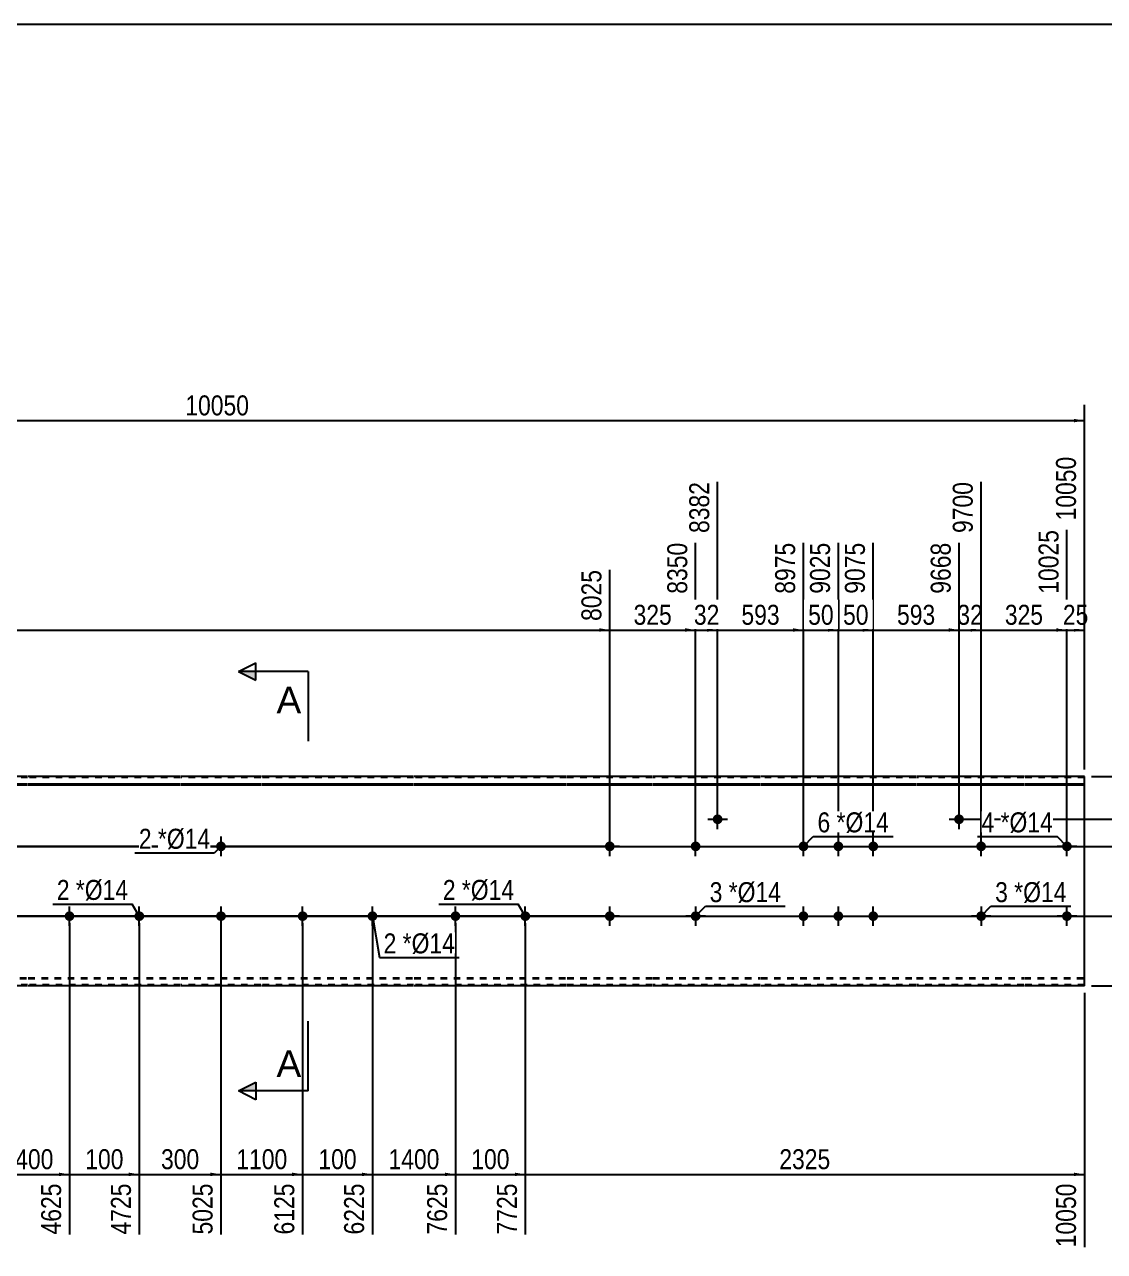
# Model space of a CAD drawing. Header units: millimetres. Extents: x -71 to 331, y -154 to 123.
# Drawn here: x 96.6 to 251.3, y -53 to 122.8 of the extents above; entities that cross this region are included whole.
import ezdxf

# ---------------------------------------------------------------- set-up
doc = ezdxf.new("R2010")
doc.units = ezdxf.units.MM
doc.linetypes.add('DXK_LINE_DOT1', pattern=[1.8814, 0.9407, -0.9407])
doc.styles.add('Arial', font='ARIAL.TTF', dxfattribs={"height": 0.2})
doc.styles.add('Arial Narrow', font='ARIALN.TTF', dxfattribs={"height": 0.2})

# ---------------------------------------------------------------- blocks, each defined once
blk = doc.blocks.new('Unknown-629091859-2135')
at = {"color": 5, "linetype": 'Continuous'}
blk.add_line((331.25, 122.75), (-68.75, 122.75), dxfattribs=at)
blk = doc.blocks.new('Bolt-629091859-1223 - 1203')
at = {"linetype": 'Continuous'}
for points in [[(207.53, 5, -1), (208.93, 5, -1)], [(212.53, 5, -1), (213.93, 5, -1)], [(217.53, 5, -1), (218.93, 5, -1)], [(207.53, -5, -1), (208.93, -5, -1)], [(212.53, -5, -1), (213.93, -5, -1)], [(217.53, -5, -1), (218.93, -5, -1)]]:
    blk.add_hatch(color=3, dxfattribs=at).paths.add_polyline_path(points)
at = {"color": 3, "linetype": 'Continuous'}
for p, q in [((208.23, 3.6), (208.23, 6.4)), ((213.23, 3.6), (213.23, 6.4)), ((218.23, 3.6), (218.23, 6.4)), ((206.83, 5), (209.63, 5)), ((211.83, 5), (214.63, 5)), ((216.83, 5), (219.63, 5)), ((206.83, -5), (209.63, -5)), ((208.23, -6.4), (208.23, -3.6)), ((211.83, -5), (214.63, -5)), ((213.23, -6.4), (213.23, -3.6)), ((216.83, -5), (219.63, -5)), ((218.23, -6.4), (218.23, -3.6))]:
    blk.add_line(p, q, dxfattribs=at)
blk = doc.blocks.new('Part-629091859-1218 - 1203')
at = {"color": 2, "linetype": 'Continuous'}
for p, q in [((97.08, 15), (75.28, 15)), ((118.98, 15), (97.18, 15)), ((130.48, 15), (119.08, 15)), ((152.38, 15), (130.58, 15)), ((174.28, 15), (152.48, 15)), ((186.58, 15), (174.38, 15)), ((202.03, 15), (186.68, 15)), ((224.32, 15), (202.13, 15)), ((239.78, 15), (224.42, 15)), ((248.47, 15), (239.88, 15)), ((248.47, 13.94), (248.47, 15)), ((75.28, 13.94), (97.08, 13.94)), ((75.28, 13.83), (97.08, 13.83)), ((97.18, 13.94), (118.98, 13.94)), ((97.18, 13.83), (118.98, 13.83)), ((119.08, 13.94), (130.48, 13.94)), ((119.08, 13.83), (130.48, 13.83)), ((130.58, 13.94), (152.38, 13.94)), ((130.58, 13.83), (152.38, 13.83)), ((152.48, 13.94), (174.28, 13.94)), ((152.48, 13.83), (174.28, 13.83)), ((174.38, 13.94), (186.58, 13.94)), ((174.38, 13.83), (186.58, 13.83)), ((186.68, 13.94), (202.03, 13.94)), ((186.68, 13.83), (202.03, 13.83)), ((202.13, 13.94), (224.32, 13.94)), ((202.13, 13.83), (224.32, 13.83)), ((224.42, 13.94), (239.78, 13.94)), ((224.42, 13.83), (239.78, 13.83)), ((239.88, 13.94), (248.47, 13.94)), ((239.88, 13.83), (248.47, 13.83)), ((248.47, -15), (248.47, 13.94)), ((97.08, -15), (75.28, -15)), ((118.98, -15), (97.18, -15)), ((130.48, -15), (119.08, -15)), ((152.38, -15), (130.58, -15)), ((174.28, -15), (152.48, -15)), ((186.58, -15), (174.38, -15)), ((202.03, -15), (186.68, -15)), ((224.32, -15), (202.13, -15)), ((239.78, -15), (224.42, -15)), ((248.47, -15), (239.88, -15))]:
    blk.add_line(p, q, dxfattribs=at)
at = {"color": 7, "linetype": 'DXK_LINE_DOT1'}
for p, q in [((97.08, 14.85), (75.28, 14.85)), ((118.98, 14.85), (97.18, 14.85)), ((130.48, 14.85), (119.08, 14.85)), ((152.38, 14.85), (130.58, 14.85)), ((174.28, 14.85), (152.48, 14.85)), ((186.58, 14.85), (174.38, 14.85)), ((202.03, 14.85), (186.68, 14.85)), ((224.32, 14.85), (202.13, 14.85)), ((239.78, 14.85), (224.42, 14.85)), ((248.47, 14.85), (239.88, 14.85)), ((75.28, -13.83), (97.08, -13.83)), ((75.28, -13.94), (97.08, -13.94)), ((97.18, -13.83), (118.98, -13.83)), ((97.18, -13.94), (118.98, -13.94)), ((119.08, -13.83), (130.48, -13.83)), ((119.08, -13.94), (130.48, -13.94)), ((130.58, -13.83), (152.38, -13.83)), ((130.58, -13.94), (152.38, -13.94)), ((152.48, -13.83), (174.28, -13.83)), ((152.48, -13.94), (174.28, -13.94)), ((174.38, -13.83), (186.58, -13.83)), ((174.38, -13.94), (186.58, -13.94)), ((186.68, -13.83), (202.03, -13.83)), ((186.68, -13.94), (202.03, -13.94)), ((202.13, -13.83), (224.32, -13.83)), ((202.13, -13.94), (224.32, -13.94)), ((224.42, -13.83), (239.78, -13.83)), ((224.42, -13.94), (239.78, -13.94)), ((239.88, -13.83), (248.47, -13.83)), ((239.88, -13.94), (248.47, -13.94)), ((97.08, -14.85), (75.28, -14.85)), ((118.98, -14.85), (97.18, -14.85)), ((130.48, -14.85), (119.08, -14.85)), ((152.38, -14.85), (130.58, -14.85)), ((174.28, -14.85), (152.48, -14.85)), ((186.58, -14.85), (174.38, -14.85)), ((202.03, -14.85), (186.68, -14.85)), ((224.32, -14.85), (202.13, -14.85)), ((239.78, -14.85), (224.42, -14.85)), ((248.47, -14.85), (239.88, -14.85))]:
    blk.add_line(p, q, dxfattribs=at)
blk = doc.blocks.new('Bolt-629091859-1219 - 1203')
at = {"linetype": 'Continuous'}
for points in [[(158.38, -4.3, -1), (158.38, -5.7, -1)], [(168.38, -4.3, -1), (168.38, -5.7, -1)]]:
    blk.add_hatch(color=3, dxfattribs=at).paths.add_polyline_path(points)
at = {"color": 3, "linetype": 'Continuous'}
for p, q in [((156.98, -5), (159.78, -5)), ((158.38, -6.4), (158.38, -3.6)), ((166.98, -5), (169.78, -5)), ((168.38, -6.4), (168.38, -3.6))]:
    blk.add_line(p, q, dxfattribs=at)
blk = doc.blocks.new('Bolt-629091859-1220 - 1203')
at = {"linetype": 'Continuous'}
for points in [[(136.48, -4.3, -1), (136.48, -5.7, -1)], [(146.48, -4.3, -1), (146.48, -5.7, -1)]]:
    blk.add_hatch(color=3, dxfattribs=at).paths.add_polyline_path(points)
at = {"color": 3, "linetype": 'Continuous'}
for p, q in [((135.08, -5), (137.88, -5)), ((136.48, -6.4), (136.48, -3.6)), ((145.08, -5), (147.88, -5)), ((146.48, -6.4), (146.48, -3.6))]:
    blk.add_line(p, q, dxfattribs=at)
blk = doc.blocks.new('Bolt-629091859-1221 - 1203')
at = {"linetype": 'Continuous'}
for points in [[(103.08, -4.3, -1), (103.08, -5.7, -1)], [(113.08, -4.3, -1), (113.08, -5.7, -1)]]:
    blk.add_hatch(color=3, dxfattribs=at).paths.add_polyline_path(points)
at = {"color": 3, "linetype": 'Continuous'}
for p, q in [((101.68, -5), (104.48, -5)), ((103.08, -6.4), (103.08, -3.6)), ((111.68, -5), (114.48, -5)), ((113.08, -6.4), (113.08, -3.6))]:
    blk.add_line(p, q, dxfattribs=at)
blk = doc.blocks.new('Bolt-629091859-1224 - 1203')
at = {"linetype": 'Continuous'}
blk.add_hatch(color=3, dxfattribs=at).paths.add_polyline_path([(195.23, 8.88, -1), (196.63, 8.88, -1)])
at = {"color": 3, "linetype": 'Continuous'}
for p, q in [((194.53, 8.88), (197.33, 8.88)), ((195.93, 7.48), (195.93, 10.28))]:
    blk.add_line(p, q, dxfattribs=at)
blk = doc.blocks.new('Bolt-629091859-1228 - 1203')
at = {"linetype": 'Continuous'}
blk.add_hatch(color=3, dxfattribs=at).paths.add_polyline_path([(192.08, 5, -1), (193.48, 5, -1)])
at = {"color": 3, "linetype": 'Continuous'}
for p, q in [((192.78, 3.6), (192.78, 6.4)), ((191.38, 5), (194.18, 5))]:
    blk.add_line(p, q, dxfattribs=at)
blk = doc.blocks.new('Bolt-629091859-1229 - 1203')
at = {"linetype": 'Continuous'}
blk.add_hatch(color=3, dxfattribs=at).paths.add_polyline_path([(193.48, -5, -1), (192.08, -5, -1)])
at = {"color": 3, "linetype": 'Continuous'}
for p, q in [((194.18, -5), (191.38, -5)), ((192.78, -3.6), (192.78, -6.4))]:
    blk.add_line(p, q, dxfattribs=at)
blk = doc.blocks.new('Bolt-629091859-1230 - 1203')
at = {"linetype": 'Continuous'}
blk.add_hatch(color=3, dxfattribs=at).paths.add_polyline_path([(229.82, 8.88, -1), (231.22, 8.88, -1)])
at = {"color": 3, "linetype": 'Continuous'}
for p, q in [((229.12, 8.88), (231.92, 8.88)), ((230.52, 7.48), (230.52, 10.28))]:
    blk.add_line(p, q, dxfattribs=at)
blk = doc.blocks.new('Bolt-629091859-1231 - 1203')
at = {"linetype": 'Continuous'}
blk.add_hatch(color=3, dxfattribs=at).paths.add_polyline_path([(232.98, 5, -1), (234.38, 5, -1)])
at = {"color": 3, "linetype": 'Continuous'}
for p, q in [((233.68, 3.6), (233.68, 6.4)), ((232.28, 5), (235.08, 5))]:
    blk.add_line(p, q, dxfattribs=at)
blk = doc.blocks.new('Bolt-629091859-1232 - 1203')
at = {"linetype": 'Continuous'}
blk.add_hatch(color=3, dxfattribs=at).paths.add_polyline_path([(234.38, -5, -1), (232.98, -5, -1)])
at = {"color": 3, "linetype": 'Continuous'}
for p, q in [((235.08, -5), (232.28, -5)), ((233.68, -3.6), (233.68, -6.4))]:
    blk.add_line(p, q, dxfattribs=at)
blk = doc.blocks.new('Bolt-629091859-1233 - 1203')
at = {"linetype": 'Continuous'}
for points in [[(179.78, 5, -1), (181.18, 5, -1)], [(245.27, 5, -1), (246.67, 5, -1)]]:
    blk.add_hatch(color=3, dxfattribs=at).paths.add_polyline_path(points)
at = {"color": 3, "linetype": 'Continuous'}
for p, q in [((180.48, 3.6), (180.48, 6.4)), ((245.97, 3.6), (245.97, 6.4)), ((181.88, 5), (179.08, 5)), ((247.37, 5), (244.57, 5))]:
    blk.add_line(p, q, dxfattribs=at)
blk = doc.blocks.new('Bolt-629091859-1234 - 1203')
at = {"linetype": 'Continuous'}
for points in [[(179.78, -5, -1), (181.18, -5, -1)], [(245.27, -5, -1), (246.67, -5, -1)]]:
    blk.add_hatch(color=3, dxfattribs=at).paths.add_polyline_path(points)
at = {"color": 3, "linetype": 'Continuous'}
for p, q in [((181.88, -5), (179.08, -5)), ((180.48, -6.4), (180.48, -3.6)), ((247.37, -5), (244.57, -5)), ((245.97, -6.4), (245.97, -3.6))]:
    blk.add_line(p, q, dxfattribs=at)
blk = doc.blocks.new('Bolt-629091859-1235 - 1203')
at = {"linetype": 'Continuous'}
for points in [[(125.48, 5, -1), (124.08, 5, -1)], [(125.48, -5, -1), (124.08, -5, -1)]]:
    blk.add_hatch(color=3, dxfattribs=at).paths.add_polyline_path(points)
at = {"color": 3, "linetype": 'Continuous'}
for p, q in [((124.78, 6.4), (124.78, 3.6)), ((126.18, 5), (123.38, 5)), ((126.18, -5), (123.38, -5)), ((124.78, -3.6), (124.78, -6.4))]:
    blk.add_line(p, q, dxfattribs=at)
blk = doc.blocks.new('StraightDimension-629091859-1289 - 1203')
at = {"linetype": 'Continuous'}
blk.add_hatch(color=7, dxfattribs=at).paths.add_polyline_path([(101.58, -41.75), (103.08, -42), (101.58, -42.25)])
at = {"color": 7, "linetype": 'Continuous'}
for p, q in [((91.18, -6), (91.18, -50.61)), ((103.08, -6), (103.08, -50.61)), ((91.18, -42), (103.08, -42))]:
    blk.add_line(p, q, dxfattribs=at)
at = {"color": 0}
blk.add_wipeout([(101.39, -41.85), (101.39, -37.65), (92.88, -37.65), (92.88, -41.85)], dxfattribs=at)
at = {"color": 3, "style": 'Arial Narrow'}
blk.add_text('1400', height=2.863, dxfattribs=at).set_placement((93.48, -41.25))
at = {"color": 0, "linetype": 'Continuous'}
blk.add_wipeout([(102.48, -42.7), (98.28, -42.7), (98.28, -51.21), (102.48, -51.21)], dxfattribs=at)
at = {"color": 3, "linetype": 'Continuous', "style": 'Arial Narrow'}
blk.add_text('4625', height=2.863, rotation=90.0002, dxfattribs=at).set_placement((101.88, -50.61))
blk = doc.blocks.new('StraightDimension-629091859-1284 - 1203')
at = {"linetype": 'Continuous'}
blk.add_hatch(color=7, dxfattribs=at).paths.add_polyline_path([(156.88, -41.75), (158.38, -42), (156.88, -42.25)])
at = {"color": 7, "linetype": 'Continuous'}
for p, q in [((146.48, -6), (146.48, -50.61)), ((158.38, -6), (158.38, -50.61)), ((146.48, -42), (158.38, -42))]:
    blk.add_line(p, q, dxfattribs=at)
at = {"color": 0}
blk.add_wipeout([(156.69, -41.85), (156.69, -37.65), (148.18, -37.65), (148.18, -41.85)], dxfattribs=at)
at = {"color": 3, "style": 'Arial Narrow'}
blk.add_text('1400', height=2.863, dxfattribs=at).set_placement((148.78, -41.25))
at = {"color": 0, "linetype": 'Continuous'}
blk.add_wipeout([(157.78, -42.7), (153.58, -42.7), (153.58, -51.21), (157.78, -51.21)], dxfattribs=at)
at = {"color": 3, "linetype": 'Continuous', "style": 'Arial Narrow'}
blk.add_text('7625', height=2.863, rotation=90.0002, dxfattribs=at).set_placement((157.18, -50.61))
blk = doc.blocks.new('StraightDimension-629091859-1283 - 1203')
at = {"linetype": 'Continuous'}
blk.add_hatch(color=7, dxfattribs=at).paths.add_polyline_path([(166.88, -41.75), (168.38, -42), (166.88, -42.25)])
at = {"color": 7, "linetype": 'Continuous'}
for p, q in [((158.38, -6), (158.38, -50.61)), ((168.38, -6), (168.38, -50.61)), ((158.38, -42), (168.38, -42))]:
    blk.add_line(p, q, dxfattribs=at)
at = {"color": 0}
blk.add_wipeout([(166.73, -41.85), (166.73, -37.65), (160.04, -37.65), (160.04, -41.85)], dxfattribs=at)
at = {"color": 3, "style": 'Arial Narrow'}
blk.add_text('100', height=2.863, dxfattribs=at).set_placement((160.64, -41.25))
at = {"color": 0, "linetype": 'Continuous'}
blk.add_wipeout([(167.78, -42.7), (163.58, -42.7), (163.58, -51.21), (167.78, -51.21)], dxfattribs=at)
at = {"color": 3, "linetype": 'Continuous', "style": 'Arial Narrow'}
blk.add_text('7725', height=2.863, rotation=90.0002, dxfattribs=at).set_placement((167.18, -50.61))
blk = doc.blocks.new('StraightDimension-629091859-1357 - 1203')
at = {"linetype": 'Continuous'}
blk.add_hatch(color=7, dxfattribs=at).paths.add_polyline_path([(232.18, 36.25), (233.68, 36), (232.18, 35.75)])
at = {"color": 7, "linetype": 'Continuous'}
for p, q in [((233.68, 6), (233.68, 57.21)), ((230.52, 9.88), (230.52, 48.51)), ((230.52, 36), (233.68, 36))]:
    blk.add_line(p, q, dxfattribs=at)
at = {"color": 0, "linetype": 'Continuous'}
blk.add_wipeout([(233.08, 57.81), (228.88, 57.81), (228.88, 49.3), (233.08, 49.3)], dxfattribs=at)
at = {"color": 0}
blk.add_wipeout([(234.53, 36.15), (234.53, 40.35), (229.67, 40.35), (229.67, 36.15)], dxfattribs=at)
at = {"color": 3, "linetype": 'Continuous', "style": 'Arial Narrow'}
blk.add_text('9700', height=2.863, rotation=90.0002, dxfattribs=at).set_placement((232.48, 49.9))
at = {"color": 3, "style": 'Arial Narrow'}
blk.add_text('32', height=2.863, dxfattribs=at).set_placement((230.27, 36.75))
blk = doc.blocks.new('StraightDimension-629091859-1282 - 1203')
at = {"linetype": 'Continuous'}
blk.add_hatch(color=7, dxfattribs=at).paths.add_polyline_path([(246.97, -41.75), (248.47, -42), (246.97, -42.25)])
at = {"color": 7, "linetype": 'Continuous'}
for p, q in [((168.38, -6), (168.38, -50.61)), ((248.47, -16), (248.47, -52.44)), ((168.38, -42), (248.47, -42))]:
    blk.add_line(p, q, dxfattribs=at)
at = {"color": 0}
blk.add_wipeout([(212.68, -41.85), (212.68, -37.65), (204.17, -37.65), (204.17, -41.85)], dxfattribs=at)
at = {"color": 0, "linetype": 'Continuous'}
blk.add_wipeout([(247.87, -42.7), (243.67, -42.7), (243.67, -53.04), (247.87, -53.04)], dxfattribs=at)
at = {"color": 3, "style": 'Arial Narrow'}
blk.add_text('2325', height=2.863, dxfattribs=at).set_placement((204.77, -41.25))
at = {"color": 3, "linetype": 'Continuous', "style": 'Arial Narrow'}
blk.add_text('10050', height=2.863, rotation=90.0002, dxfattribs=at).set_placement((247.27, -52.44))
blk = doc.blocks.new('StraightDimension-629091859-1361 - 1203')
at = {"linetype": 'Continuous'}
blk.add_hatch(color=7, dxfattribs=at).paths.add_polyline_path([(206.73, 36.25), (208.23, 36), (206.73, 35.75)])
at = {"color": 7, "linetype": 'Continuous'}
for p, q in [((195.93, 9.88), (195.93, 57.21)), ((208.23, 6), (208.23, 48.51)), ((195.93, 36), (208.23, 36))]:
    blk.add_line(p, q, dxfattribs=at)
at = {"color": 0}
blk.add_wipeout([(205.42, 36.15), (205.42, 40.35), (198.74, 40.35), (198.74, 36.15)], dxfattribs=at)
at = {"color": 3, "style": 'Arial Narrow'}
blk.add_text('593', height=2.863, dxfattribs=at).set_placement((199.34, 36.75))
at = {"color": 0, "linetype": 'Continuous'}
blk.add_wipeout([(207.63, 49.11), (203.43, 49.11), (203.43, 40.6), (207.63, 40.6)], dxfattribs=at)
at = {"color": 3, "linetype": 'Continuous', "style": 'Arial Narrow'}
blk.add_text('8975', height=2.863, rotation=90.0002, dxfattribs=at).set_placement((207.03, 41.2))
blk = doc.blocks.new('StraightDimension-629091859-1356 - 1203')
at = {"linetype": 'Continuous'}
blk.add_hatch(color=7, dxfattribs=at).paths.add_polyline_path([(244.47, 36.25), (245.97, 36), (244.47, 35.75)])
at = {"color": 7, "linetype": 'Continuous'}
for p, q in [((233.68, 6), (233.68, 57.21)), ((245.97, 6), (245.97, 50.34)), ((233.68, 36), (245.97, 36))]:
    blk.add_line(p, q, dxfattribs=at)
at = {"color": 0}
blk.add_wipeout([(243.17, 36.15), (243.17, 40.35), (236.48, 40.35), (236.48, 36.15)], dxfattribs=at)
at = {"color": 3, "style": 'Arial Narrow'}
blk.add_text('325', height=2.863, dxfattribs=at).set_placement((237.08, 36.75))
at = {"color": 0, "linetype": 'Continuous'}
blk.add_wipeout([(245.37, 50.94), (241.17, 50.94), (241.17, 40.6), (245.37, 40.6)], dxfattribs=at)
at = {"color": 3, "linetype": 'Continuous', "style": 'Arial Narrow'}
blk.add_text('10025', height=2.863, rotation=90.0002, dxfattribs=at).set_placement((244.77, 41.2))
blk = doc.blocks.new('StraightDimension-629091859-1355 - 1203')
at = {"linetype": 'Continuous'}
blk.add_hatch(color=7, dxfattribs=at).paths.add_polyline_path([(246.97, 36.25), (248.47, 36), (246.97, 35.75)])
at = {"color": 7, "linetype": 'Continuous'}
for p, q in [((248.47, 16), (248.47, 60.84)), ((245.97, 6), (245.97, 50.34)), ((245.97, 36), (248.47, 36))]:
    blk.add_line(p, q, dxfattribs=at)
at = {"color": 0, "linetype": 'Continuous'}
blk.add_wipeout([(247.87, 61.44), (243.67, 61.44), (243.67, 51.1), (247.87, 51.1)], dxfattribs=at)
at = {"color": 0}
blk.add_wipeout([(249.65, 36.15), (249.65, 40.35), (244.79, 40.35), (244.79, 36.15)], dxfattribs=at)
at = {"color": 3, "linetype": 'Continuous', "style": 'Arial Narrow'}
blk.add_text('10050', height=2.863, rotation=90.0002, dxfattribs=at).set_placement((247.27, 51.7))
at = {"color": 3, "style": 'Arial Narrow'}
blk.add_text('25', height=2.863, dxfattribs=at).set_placement((245.39, 36.75))
blk = doc.blocks.new('StraightDimension-629091859-1286 - 1203')
at = {"linetype": 'Continuous'}
blk.add_hatch(color=7, dxfattribs=at).paths.add_polyline_path([(134.98, -41.75), (136.48, -42), (134.98, -42.25)])
at = {"color": 7, "linetype": 'Continuous'}
for p, q in [((124.78, -6), (124.78, -50.61)), ((136.48, -6), (136.48, -50.61)), ((124.78, -42), (136.48, -42))]:
    blk.add_line(p, q, dxfattribs=at)
at = {"color": 0}
blk.add_wipeout([(134.89, -41.85), (134.89, -37.65), (126.38, -37.65), (126.38, -41.85)], dxfattribs=at)
at = {"color": 3, "style": 'Arial Narrow'}
blk.add_text('1100', height=2.863, dxfattribs=at).set_placement((126.98, -41.25))
at = {"color": 0, "linetype": 'Continuous'}
blk.add_wipeout([(135.88, -42.7), (131.68, -42.7), (131.68, -51.21), (135.88, -51.21)], dxfattribs=at)
at = {"color": 3, "linetype": 'Continuous', "style": 'Arial Narrow'}
blk.add_text('6125', height=2.863, rotation=90.0002, dxfattribs=at).set_placement((135.28, -50.61))
blk = doc.blocks.new('StraightDimension-629091859-1364 - 1203')
at = {"linetype": 'Continuous'}
blk.add_hatch(color=7, dxfattribs=at).paths.add_polyline_path([(178.98, 36.25), (180.48, 36), (178.98, 35.75)])
at = {"color": 7, "linetype": 'Continuous'}
for p, q in [((180.48, 6), (180.48, 44.61)), ((0, 16), (0, 39.13)), ((0, 36), (180.48, 36))]:
    blk.add_line(p, q, dxfattribs=at)
at = {"color": 0, "linetype": 'Continuous'}
for points in [[(179.88, 45.21), (175.68, 45.21), (175.68, 36.7), (179.88, 36.7)], [(-0.6, 39.73), (-4.8, 39.73), (-4.8, 36.7), (-0.6, 36.7)]]:
    blk.add_wipeout(points, dxfattribs=at)
at = {"color": 0}
blk.add_wipeout([(94.5, 36.15), (94.5, 40.35), (85.98, 40.35), (85.98, 36.15)], dxfattribs=at)
at = {"color": 3, "linetype": 'Continuous', "style": 'Arial Narrow'}
for s, height, p in [('8025', 2.863, (179.28, 37.3)), ('0', 2.86, (-1.2, 37.3))]:
    blk.add_text(s, height=height, rotation=90.0002, dxfattribs=at).set_placement(p)
at = {"color": 3, "style": 'Arial Narrow'}
blk.add_text('8025', height=2.863, dxfattribs=at).set_placement((86.58, 36.75))
blk = doc.blocks.new('StraightDimension-629091859-1363 - 1203')
at = {"linetype": 'Continuous'}
blk.add_hatch(color=7, dxfattribs=at).paths.add_polyline_path([(191.28, 36.25), (192.78, 36), (191.28, 35.75)])
at = {"color": 7, "linetype": 'Continuous'}
for p, q in [((192.78, 6), (192.78, 48.51)), ((180.48, 6), (180.48, 44.61)), ((180.48, 36), (192.78, 36))]:
    blk.add_line(p, q, dxfattribs=at)
at = {"color": 0}
blk.add_wipeout([(189.97, 36.15), (189.97, 40.35), (183.29, 40.35), (183.29, 36.15)], dxfattribs=at)
at = {"color": 3, "style": 'Arial Narrow'}
blk.add_text('325', height=2.863, dxfattribs=at).set_placement((183.89, 36.75))
at = {"color": 0, "linetype": 'Continuous'}
blk.add_wipeout([(192.18, 49.11), (187.98, 49.11), (187.98, 40.6), (192.18, 40.6)], dxfattribs=at)
at = {"color": 3, "linetype": 'Continuous', "style": 'Arial Narrow'}
blk.add_text('8350', height=2.863, rotation=90.0002, dxfattribs=at).set_placement((191.58, 41.2))
blk = doc.blocks.new('StraightDimension-629091859-1358 - 1203')
at = {"linetype": 'Continuous'}
blk.add_hatch(color=7, dxfattribs=at).paths.add_polyline_path([(229.02, 36.25), (230.52, 36), (229.02, 35.75)])
at = {"color": 7, "linetype": 'Continuous'}
for p, q in [((218.23, 6), (218.23, 48.51)), ((230.52, 9.88), (230.52, 48.51)), ((218.23, 36), (230.52, 36))]:
    blk.add_line(p, q, dxfattribs=at)
at = {"color": 0}
blk.add_wipeout([(227.72, 36.15), (227.72, 40.35), (221.03, 40.35), (221.03, 36.15)], dxfattribs=at)
at = {"color": 3, "style": 'Arial Narrow'}
blk.add_text('593', height=2.863, dxfattribs=at).set_placement((221.63, 36.75))
at = {"color": 0, "linetype": 'Continuous'}
blk.add_wipeout([(229.92, 49.11), (225.72, 49.11), (225.72, 40.6), (229.92, 40.6)], dxfattribs=at)
at = {"color": 3, "linetype": 'Continuous', "style": 'Arial Narrow'}
blk.add_text('9668', height=2.863, rotation=90.0002, dxfattribs=at).set_placement((229.32, 41.2))
blk = doc.blocks.new('StraightDimension-629091859-1288 - 1203')
at = {"linetype": 'Continuous'}
blk.add_hatch(color=7, dxfattribs=at).paths.add_polyline_path([(111.58, -41.75), (113.08, -42), (111.58, -42.25)])
at = {"color": 7, "linetype": 'Continuous'}
for p, q in [((103.08, -6), (103.08, -50.61)), ((113.08, -6), (113.08, -50.61)), ((103.08, -42), (113.08, -42))]:
    blk.add_line(p, q, dxfattribs=at)
at = {"color": 0}
blk.add_wipeout([(111.43, -41.85), (111.43, -37.65), (104.74, -37.65), (104.74, -41.85)], dxfattribs=at)
at = {"color": 3, "style": 'Arial Narrow'}
blk.add_text('100', height=2.863, dxfattribs=at).set_placement((105.34, -41.25))
at = {"color": 0, "linetype": 'Continuous'}
blk.add_wipeout([(112.48, -42.7), (108.28, -42.7), (108.28, -51.21), (112.48, -51.21)], dxfattribs=at)
at = {"color": 3, "linetype": 'Continuous', "style": 'Arial Narrow'}
blk.add_text('4725', height=2.863, rotation=90.0002, dxfattribs=at).set_placement((111.88, -50.61))
blk = doc.blocks.new('StraightDimension-629091859-1359 - 1203')
at = {"linetype": 'Continuous'}
blk.add_hatch(color=7, dxfattribs=at).paths.add_polyline_path([(216.73, 36.25), (218.23, 36), (216.73, 35.75)])
at = {"color": 7, "linetype": 'Continuous'}
for p, q in [((213.23, 6), (213.23, 48.51)), ((218.23, 6), (218.23, 48.51)), ((213.23, 36), (218.23, 36))]:
    blk.add_line(p, q, dxfattribs=at)
at = {"color": 0}
blk.add_wipeout([(218.16, 36.15), (218.16, 40.35), (213.3, 40.35), (213.3, 36.15)], dxfattribs=at)
at = {"color": 3, "style": 'Arial Narrow'}
blk.add_text('50', height=2.863, dxfattribs=at).set_placement((213.9, 36.75))
at = {"color": 0, "linetype": 'Continuous'}
blk.add_wipeout([(217.63, 49.11), (213.43, 49.11), (213.43, 40.6), (217.63, 40.6)], dxfattribs=at)
at = {"color": 3, "linetype": 'Continuous', "style": 'Arial Narrow'}
blk.add_text('9075', height=2.863, rotation=90.0002, dxfattribs=at).set_placement((217.03, 41.2))
blk = doc.blocks.new('StraightDimension-629091859-1360 - 1203')
at = {"linetype": 'Continuous'}
blk.add_hatch(color=7, dxfattribs=at).paths.add_polyline_path([(211.73, 36.25), (213.23, 36), (211.73, 35.75)])
at = {"color": 7, "linetype": 'Continuous'}
for p, q in [((208.23, 6), (208.23, 48.51)), ((213.23, 6), (213.23, 48.51)), ((208.23, 36), (213.23, 36))]:
    blk.add_line(p, q, dxfattribs=at)
at = {"color": 0}
blk.add_wipeout([(213.16, 36.15), (213.16, 40.35), (208.3, 40.35), (208.3, 36.15)], dxfattribs=at)
at = {"color": 3, "style": 'Arial Narrow'}
blk.add_text('50', height=2.863, dxfattribs=at).set_placement((208.9, 36.75))
at = {"color": 0, "linetype": 'Continuous'}
blk.add_wipeout([(212.63, 49.11), (208.43, 49.11), (208.43, 40.6), (212.63, 40.6)], dxfattribs=at)
at = {"color": 3, "linetype": 'Continuous', "style": 'Arial Narrow'}
blk.add_text('9025', height=2.863, rotation=90.0002, dxfattribs=at).set_placement((212.03, 41.2))
blk = doc.blocks.new('StraightDimension-629091859-1362 - 1203')
at = {"linetype": 'Continuous'}
blk.add_hatch(color=7, dxfattribs=at).paths.add_polyline_path([(194.43, 36.25), (195.93, 36), (194.43, 35.75)])
at = {"color": 7, "linetype": 'Continuous'}
for p, q in [((195.93, 9.88), (195.93, 57.21)), ((192.78, 6), (192.78, 48.51)), ((192.78, 36), (195.93, 36))]:
    blk.add_line(p, q, dxfattribs=at)
at = {"color": 0, "linetype": 'Continuous'}
blk.add_wipeout([(195.33, 57.81), (191.13, 57.81), (191.13, 49.3), (195.33, 49.3)], dxfattribs=at)
at = {"color": 0}
blk.add_wipeout([(196.78, 36.15), (196.78, 40.35), (191.93, 40.35), (191.93, 36.15)], dxfattribs=at)
at = {"color": 3, "linetype": 'Continuous', "style": 'Arial Narrow'}
blk.add_text('8382', height=2.863, rotation=90.0002, dxfattribs=at).set_placement((194.73, 49.9))
at = {"color": 3, "style": 'Arial Narrow'}
blk.add_text('32', height=2.863, dxfattribs=at).set_placement((192.53, 36.75))
blk = doc.blocks.new('StraightDimension-629091859-1285 - 1203')
at = {"linetype": 'Continuous'}
blk.add_hatch(color=7, dxfattribs=at).paths.add_polyline_path([(144.98, -41.75), (146.48, -42), (144.98, -42.25)])
at = {"color": 7, "linetype": 'Continuous'}
for p, q in [((136.48, -6), (136.48, -50.61)), ((146.48, -6), (146.48, -50.61)), ((136.48, -42), (146.48, -42))]:
    blk.add_line(p, q, dxfattribs=at)
at = {"color": 0}
blk.add_wipeout([(144.83, -41.85), (144.83, -37.65), (138.14, -37.65), (138.14, -41.85)], dxfattribs=at)
at = {"color": 3, "style": 'Arial Narrow'}
blk.add_text('100', height=2.863, dxfattribs=at).set_placement((138.74, -41.25))
at = {"color": 0, "linetype": 'Continuous'}
blk.add_wipeout([(145.88, -42.7), (141.68, -42.7), (141.68, -51.21), (145.88, -51.21)], dxfattribs=at)
at = {"color": 3, "linetype": 'Continuous', "style": 'Arial Narrow'}
blk.add_text('6225', height=2.863, rotation=90.0002, dxfattribs=at).set_placement((145.28, -50.61))
blk = doc.blocks.new('StraightDimension-629091859-1287 - 1203')
at = {"linetype": 'Continuous'}
blk.add_hatch(color=7, dxfattribs=at).paths.add_polyline_path([(123.28, -41.75), (124.78, -42), (123.28, -42.25)])
at = {"color": 7, "linetype": 'Continuous'}
for p, q in [((113.08, -6), (113.08, -50.61)), ((124.78, -6), (124.78, -50.61)), ((113.08, -42), (124.78, -42))]:
    blk.add_line(p, q, dxfattribs=at)
at = {"color": 0}
blk.add_wipeout([(122.28, -41.85), (122.28, -37.65), (115.59, -37.65), (115.59, -41.85)], dxfattribs=at)
at = {"color": 3, "style": 'Arial Narrow'}
blk.add_text('300', height=2.863, dxfattribs=at).set_placement((116.19, -41.25))
at = {"color": 0, "linetype": 'Continuous'}
blk.add_wipeout([(124.18, -42.7), (119.98, -42.7), (119.98, -51.21), (124.18, -51.21)], dxfattribs=at)
at = {"color": 3, "linetype": 'Continuous', "style": 'Arial Narrow'}
blk.add_text('5025', height=2.863, rotation=90.0002, dxfattribs=at).set_placement((123.58, -50.61))
blk = doc.blocks.new('StraightDimension-629091859-1403 - 1203')
at = {"linetype": 'Continuous'}
for points in [[(-12.25, 13.5), (-12, 15), (-11.75, 13.5)], [(-11.75, 6.5), (-12, 5), (-12.25, 6.5)]]:
    blk.add_hatch(color=7, dxfattribs=at).paths.add_polyline_path(points)
at = {"color": 7, "linetype": 'Continuous'}
for p, q in [((-1, 15), (-14.25, 15)), ((-12, 5), (-12, 15)), ((179.48, 5), (-14.25, 5))]:
    blk.add_line(p, q, dxfattribs=at)
at = {"color": 0}
blk.add_wipeout([(-12.15, 13.34), (-16.35, 13.34), (-16.35, 6.66), (-12.15, 6.66)], dxfattribs=at)
at = {"color": 3, "style": 'Arial Narrow'}
blk.add_text('100', height=2.863, rotation=90.0002, dxfattribs=at).set_placement((-12.75, 7.26))
blk = doc.blocks.new('StraightDimension-629091859-1404 - 1203')
at = {"linetype": 'Continuous'}
for points in [[(-12.25, 3.5), (-12, 5), (-11.75, 3.5)], [(-11.75, -3.5), (-12, -5), (-12.25, -3.5)]]:
    blk.add_hatch(color=7, dxfattribs=at).paths.add_polyline_path(points)
at = {"color": 7, "linetype": 'Continuous'}
for p, q in [((179.48, 5), (-14.25, 5)), ((-12, -5), (-12, 5)), ((179.48, -5), (-14.25, -5))]:
    blk.add_line(p, q, dxfattribs=at)
at = {"color": 0}
blk.add_wipeout([(-12.15, 3.34), (-16.35, 3.34), (-16.35, -3.34), (-12.15, -3.34)], dxfattribs=at)
at = {"color": 3, "style": 'Arial Narrow'}
blk.add_text('100', height=2.863, rotation=90.0002, dxfattribs=at).set_placement((-12.75, -2.74))
blk = doc.blocks.new('StraightDimension-629091859-1405 - 1203')
at = {"linetype": 'Continuous'}
for points in [[(-12.25, -6.5), (-12, -5), (-11.75, -6.5)], [(-11.75, -13.5), (-12, -15), (-12.25, -13.5)]]:
    blk.add_hatch(color=7, dxfattribs=at).paths.add_polyline_path(points)
at = {"color": 7, "linetype": 'Continuous'}
for p, q in [((179.48, -5), (-14.25, -5)), ((-12, -15), (-12, -5)), ((-1, -15), (-14.25, -15))]:
    blk.add_line(p, q, dxfattribs=at)
at = {"color": 0}
blk.add_wipeout([(-12.15, -6.66), (-16.35, -6.66), (-16.35, -13.34), (-12.15, -13.34)], dxfattribs=at)
at = {"color": 3, "style": 'Arial Narrow'}
blk.add_text('100', height=2.863, rotation=90.0002, dxfattribs=at).set_placement((-12.75, -12.74))
blk = doc.blocks.new('StraightDimension-629091859-1431 - 1203')
at = {"linetype": 'Continuous'}
for points in [[(260.75, 13.5), (261, 15), (261.25, 13.5)], [(261.25, 10.38), (261, 8.88), (260.75, 10.38)]]:
    blk.add_hatch(color=7, dxfattribs=at).paths.add_polyline_path(points)
at = {"color": 7, "linetype": 'Continuous'}
for p, q in [((249.47, 15), (263.4, 15)), ((261, 8.88), (261, 15)), ((231.52, 8.88), (263.4, 8.88))]:
    blk.add_line(p, q, dxfattribs=at)
at = {"color": 0}
blk.add_wipeout([(260.85, 14.37), (256.65, 14.37), (256.65, 9.51), (260.85, 9.51)], dxfattribs=at)
at = {"color": 3, "style": 'Arial Narrow'}
blk.add_text('61', height=2.863, rotation=90.0002, dxfattribs=at).set_placement((260.25, 10.11))
blk = doc.blocks.new('StraightDimension-629091859-1432 - 1203')
at = {"linetype": 'Continuous'}
for points in [[(260.75, 7.38), (261, 8.88), (261.25, 7.38)], [(261.25, 6.5), (261, 5), (260.75, 6.5)]]:
    blk.add_hatch(color=7, dxfattribs=at).paths.add_polyline_path(points)
at = {"color": 7, "linetype": 'Continuous'}
for p, q in [((231.52, 8.88), (263.4, 8.88)), ((261, 5), (261, 8.88)), ((48.19, 5), (263.4, 5))]:
    blk.add_line(p, q, dxfattribs=at)
at = {"color": 0}
blk.add_wipeout([(260.85, 9.37), (256.65, 9.37), (256.65, 4.51), (260.85, 4.51)], dxfattribs=at)
at = {"color": 3, "style": 'Arial Narrow'}
blk.add_text('39', height=2.863, rotation=90.0002, dxfattribs=at).set_placement((260.25, 5.11))
blk = doc.blocks.new('StraightDimension-629091859-1433 - 1203')
at = {"linetype": 'Continuous'}
for points in [[(260.75, 3.5), (261, 5), (261.25, 3.5)], [(261.25, -3.5), (261, -5), (260.75, -3.5)]]:
    blk.add_hatch(color=7, dxfattribs=at).paths.add_polyline_path(points)
at = {"color": 7, "linetype": 'Continuous'}
for p, q in [((48.19, 5), (263.4, 5)), ((261, -5), (261, 5)), ((48.19, -5), (263.4, -5))]:
    blk.add_line(p, q, dxfattribs=at)
at = {"color": 0}
blk.add_wipeout([(260.85, 3.34), (256.65, 3.34), (256.65, -3.34), (260.85, -3.34)], dxfattribs=at)
at = {"color": 3, "style": 'Arial Narrow'}
blk.add_text('100', height=2.863, rotation=90.0002, dxfattribs=at).set_placement((260.25, -2.74))
blk = doc.blocks.new('StraightDimension-629091859-1434 - 1203')
at = {"linetype": 'Continuous'}
for points in [[(260.75, -6.5), (261, -5), (261.25, -6.5)], [(261.25, -13.5), (261, -15), (260.75, -13.5)]]:
    blk.add_hatch(color=7, dxfattribs=at).paths.add_polyline_path(points)
at = {"color": 7, "linetype": 'Continuous'}
for p, q in [((48.19, -5), (263.4, -5)), ((261, -15), (261, -5)), ((249.47, -15), (263.4, -15))]:
    blk.add_line(p, q, dxfattribs=at)
at = {"color": 0}
blk.add_wipeout([(260.85, -6.66), (256.65, -6.66), (256.65, -13.34), (260.85, -13.34)], dxfattribs=at)
at = {"color": 3, "style": 'Arial Narrow'}
blk.add_text('100', height=2.863, rotation=90.0002, dxfattribs=at).set_placement((260.25, -12.74))
blk = doc.blocks.new('StraightDimension-629091859-1451 - 1203')
at = {"linetype": 'Continuous'}
blk.add_hatch(color=7, dxfattribs=at).paths.add_polyline_path([(246.97, 66.25), (248.47, 66), (246.97, 65.75)])
at = {"color": 7, "linetype": 'Continuous'}
for p, q in [((248.47, 16), (248.47, 68.25)), ((0, 66), (248.47, 66))]:
    blk.add_line(p, q, dxfattribs=at)
at = {"color": 0}
blk.add_wipeout([(129.41, 66.15), (129.41, 70.35), (119.07, 70.35), (119.07, 66.15)], dxfattribs=at)
at = {"color": 3, "style": 'Arial Narrow'}
blk.add_text('10050', height=2.863, dxfattribs=at).set_placement((119.67, 66.75))
blk = doc.blocks.new('Mark-629091859-1489 - 1203')
at = {"color": 0}
for points in [[(103.09, -2.67), (103.09, 0.33), (101.27, 0.33), (101.27, -2.67)], [(105.27, -2.67), (105.27, 0.33), (103.99, 0.33), (103.99, -2.67)]]:
    blk.add_wipeout(points, dxfattribs=at)
for points in [[(103.09, -2.67), (103.09, 0.33), (101.27, 0.33), (101.27, -2.67)], [(105.27, -2.67), (105.27, 0.33), (103.99, 0.33), (103.99, -2.67)]]:
    blk.add_wipeout(points, dxfattribs=at)
at = {"color": 3, "style": 'Arial Narrow'}
blk.add_text('2', height=2.86, dxfattribs=at).set_placement((101.27, -2.67))
at = {"color": 0}
blk.add_wipeout([(111.48, -2.67), (111.48, 0.33), (105.27, 0.33), (105.27, -2.67)], dxfattribs=at)
blk.add_wipeout([(111.48, -2.67), (111.48, 0.33), (105.27, 0.33), (105.27, -2.67)], dxfattribs=at)
at = {"color": 7, "linetype": 'Continuous'}
for p in [(100.67, -3.27), (113.08, -5)]:
    blk.add_line(p, (112.08, -3.27), dxfattribs=at)
at = {"color": 3, "style": 'Arial Narrow'}
for s, height, p in [('*', 2.86, (103.99, -2.67)), ('Ø14', 2.863, (105.27, -2.67))]:
    blk.add_text(s, height=height, dxfattribs=at).set_placement(p)
blk = doc.blocks.new('MarkSet-629091859-1484 - 1203')
at = {"color": 0}
for points in [[(235.57, 7.01), (235.57, 10.01), (233.74, 10.01), (233.74, 7.01)], [(237.74, 7.01), (237.74, 10.01), (236.47, 10.01), (236.47, 7.01)]]:
    blk.add_wipeout(points, dxfattribs=at)
for points in [[(235.57, 7.01), (235.57, 10.01), (233.74, 10.01), (233.74, 7.01)], [(237.74, 7.01), (237.74, 10.01), (236.47, 10.01), (236.47, 7.01)]]:
    blk.add_wipeout(points, dxfattribs=at)
at = {"color": 3, "style": 'Arial Narrow'}
blk.add_text('4', height=2.86, dxfattribs=at).set_placement((233.74, 7.01))
at = {"color": 0}
blk.add_wipeout([(243.96, 7.01), (243.96, 10.01), (237.74, 10.01), (237.74, 7.01)], dxfattribs=at)
blk.add_wipeout([(243.96, 7.01), (243.96, 10.01), (237.74, 10.01), (237.74, 7.01)], dxfattribs=at)
at = {"color": 7, "linetype": 'Continuous'}
for p in [(233.14, 6.41), (245.97, 5)]:
    blk.add_line(p, (244.56, 6.41), dxfattribs=at)
at = {"color": 3, "style": 'Arial Narrow'}
for s, height, p in [('*', 2.86, (236.47, 7.01)), ('Ø14', 2.863, (237.74, 7.01))]:
    blk.add_text(s, height=height, dxfattribs=at).set_placement(p)
blk = doc.blocks.new('MarkSet-629091859-1478 - 1203')
at = {"color": 0}
for points in [[(237.52, -2.99), (237.52, 0.01), (235.69, 0.01), (235.69, -2.99)], [(239.7, -2.99), (239.7, 0.01), (238.42, 0.01), (238.42, -2.99)]]:
    blk.add_wipeout(points, dxfattribs=at)
for points in [[(237.52, -2.99), (237.52, 0.01), (235.69, 0.01), (235.69, -2.99)], [(239.7, -2.99), (239.7, 0.01), (238.42, 0.01), (238.42, -2.99)]]:
    blk.add_wipeout(points, dxfattribs=at)
at = {"color": 7, "linetype": 'Continuous'}
blk.add_line((233.68, -5), (235.09, -3.59), dxfattribs=at)
at = {"color": 3, "style": 'Arial Narrow'}
blk.add_text('3', height=2.86, dxfattribs=at).set_placement((235.69, -2.99))
at = {"color": 0}
blk.add_wipeout([(245.91, -2.99), (245.91, 0.01), (239.7, 0.01), (239.7, -2.99)], dxfattribs=at)
blk.add_wipeout([(245.91, -2.99), (245.91, 0.01), (239.7, 0.01), (239.7, -2.99)], dxfattribs=at)
at = {"color": 7, "linetype": 'Continuous'}
blk.add_line((235.09, -3.59), (246.51, -3.59), dxfattribs=at)
at = {"color": 3, "style": 'Arial Narrow'}
for s, height, p in [('*', 2.86, (238.42, -2.99)), ('Ø14', 2.863, (239.7, -2.99))]:
    blk.add_text(s, height=height, dxfattribs=at).set_placement(p)
blk = doc.blocks.new('Mark-629091859-1493 - 1203')
at = {"color": 0}
for points in [[(114.85, 4.66), (114.85, 7.66), (113.02, 7.66), (113.02, 4.66)], [(117.03, 4.66), (117.03, 7.66), (115.75, 7.66), (115.75, 4.66)]]:
    blk.add_wipeout(points, dxfattribs=at)
for points in [[(114.85, 4.66), (114.85, 7.66), (113.02, 7.66), (113.02, 4.66)], [(117.03, 4.66), (117.03, 7.66), (115.75, 7.66), (115.75, 4.66)]]:
    blk.add_wipeout(points, dxfattribs=at)
at = {"color": 3, "style": 'Arial Narrow'}
blk.add_text('2', height=2.86, dxfattribs=at).set_placement((113.02, 4.66))
at = {"color": 0}
blk.add_wipeout([(123.24, 4.66), (123.24, 7.66), (117.03, 7.66), (117.03, 4.66)], dxfattribs=at)
blk.add_wipeout([(123.24, 4.66), (123.24, 7.66), (117.03, 7.66), (117.03, 4.66)], dxfattribs=at)
at = {"color": 7, "linetype": 'Continuous'}
for p in [(112.42, 4.06), (124.78, 5)]:
    blk.add_line(p, (123.84, 4.06), dxfattribs=at)
at = {"color": 3, "style": 'Arial Narrow'}
for s, height, p in [('*', 2.86, (115.75, 4.66)), ('Ø14', 2.863, (117.03, 4.66))]:
    blk.add_text(s, height=height, dxfattribs=at).set_placement(p)
blk = doc.blocks.new('SectionMark-629091859-1280 - 1203')
at = {"linetype": 'Continuous'}
for points in [[(129.78, 30.05), (129.78, 28.8), (127.28, 30.05)], [(129.78, -28.8), (129.78, -30.05), (127.28, -30.05)]]:
    blk.add_hatch(color=30, dxfattribs=at).paths.add_polyline_path(points)
at = {"color": 30, "linetype": 'Continuous'}
for p, q in [((127.28, 30.05), (129.78, 31.3)), ((137.28, 30.05), (127.28, 30.05)), ((127.28, 30.05), (129.78, 28.8)), ((129.78, 28.8), (129.78, 31.3)), ((137.28, 30.05), (137.28, 20.05)), ((137.28, -30.05), (137.28, -20.05)), ((127.28, -30.05), (129.78, -28.8)), ((129.78, -28.8), (129.78, -31.3)), ((137.28, -30.05), (127.28, -30.05)), ((129.78, -31.3), (127.28, -30.05))]:
    blk.add_line(p, q, dxfattribs=at)
at = {"color": 0, "linetype": 'Continuous'}
for points in [[(136.28, 24.05), (136.28, 28.05), (132.73, 28.05), (132.73, 24.05)], [(136.28, -28.05), (136.28, -24.05), (132.73, -24.05), (132.73, -28.05)]]:
    blk.add_wipeout(points, dxfattribs=at)
at = {"color": 96, "linetype": 'Continuous', "style": 'Arial'}
for p in [(132.73, 24.05), (132.73, -28.05)]:
    blk.add_text('A', height=3.82, dxfattribs=at).set_placement(p)
blk = doc.blocks.new('Mark-629091859-1491 - 1203')
at = {"color": 0}
for points in [[(212.07, 7.01), (212.07, 10.01), (210.24, 10.01), (210.24, 7.01)], [(214.25, 7.01), (214.25, 10.01), (212.97, 10.01), (212.97, 7.01)]]:
    blk.add_wipeout(points, dxfattribs=at)
for points in [[(212.07, 7.01), (212.07, 10.01), (210.24, 10.01), (210.24, 7.01)], [(214.25, 7.01), (214.25, 10.01), (212.97, 10.01), (212.97, 7.01)]]:
    blk.add_wipeout(points, dxfattribs=at)
at = {"color": 7, "linetype": 'Continuous'}
blk.add_line((208.23, 5), (209.64, 6.41), dxfattribs=at)
at = {"color": 3, "style": 'Arial Narrow'}
blk.add_text('6', height=2.86, dxfattribs=at).set_placement((210.24, 7.01))
at = {"color": 0}
blk.add_wipeout([(220.46, 7.01), (220.46, 10.01), (214.25, 10.01), (214.25, 7.01)], dxfattribs=at)
blk.add_wipeout([(220.46, 7.01), (220.46, 10.01), (214.25, 10.01), (214.25, 7.01)], dxfattribs=at)
at = {"color": 7, "linetype": 'Continuous'}
blk.add_line((209.64, 6.41), (221.06, 6.41), dxfattribs=at)
at = {"color": 3, "style": 'Arial Narrow'}
for s, height, p in [('*', 2.86, (212.97, 7.01)), ('Ø14', 2.863, (214.25, 7.01))]:
    blk.add_text(s, height=height, dxfattribs=at).set_placement(p)
blk = doc.blocks.new('MarkSet-629091859-1466 - 1203')
at = {"color": 0}
for points in [[(196.62, -2.99), (196.62, 0.01), (194.79, 0.01), (194.79, -2.99)], [(198.8, -2.99), (198.8, 0.01), (197.52, 0.01), (197.52, -2.99)]]:
    blk.add_wipeout(points, dxfattribs=at)
for points in [[(196.62, -2.99), (196.62, 0.01), (194.79, 0.01), (194.79, -2.99)], [(198.8, -2.99), (198.8, 0.01), (197.52, 0.01), (197.52, -2.99)]]:
    blk.add_wipeout(points, dxfattribs=at)
at = {"color": 7, "linetype": 'Continuous'}
blk.add_line((192.78, -5), (194.19, -3.59), dxfattribs=at)
at = {"color": 3, "style": 'Arial Narrow'}
blk.add_text('3', height=2.86, dxfattribs=at).set_placement((194.79, -2.99))
at = {"color": 0}
blk.add_wipeout([(205.01, -2.99), (205.01, 0.01), (198.8, 0.01), (198.8, -2.99)], dxfattribs=at)
blk.add_wipeout([(205.01, -2.99), (205.01, 0.01), (198.8, 0.01), (198.8, -2.99)], dxfattribs=at)
at = {"color": 7, "linetype": 'Continuous'}
blk.add_line((194.19, -3.59), (205.61, -3.59), dxfattribs=at)
at = {"color": 3, "style": 'Arial Narrow'}
for s, height, p in [('*', 2.86, (197.52, -2.99)), ('Ø14', 2.863, (198.8, -2.99))]:
    blk.add_text(s, height=height, dxfattribs=at).set_placement(p)
blk = doc.blocks.new('Mark-629091859-1487 - 1203')
at = {"color": 0}
for points in [[(158.39, -2.67), (158.39, 0.33), (156.57, 0.33), (156.57, -2.67)], [(160.57, -2.67), (160.57, 0.33), (159.29, 0.33), (159.29, -2.67)]]:
    blk.add_wipeout(points, dxfattribs=at)
for points in [[(158.39, -2.67), (158.39, 0.33), (156.57, 0.33), (156.57, -2.67)], [(160.57, -2.67), (160.57, 0.33), (159.29, 0.33), (159.29, -2.67)]]:
    blk.add_wipeout(points, dxfattribs=at)
at = {"color": 3, "style": 'Arial Narrow'}
blk.add_text('2', height=2.86, dxfattribs=at).set_placement((156.57, -2.67))
at = {"color": 0}
blk.add_wipeout([(166.78, -2.67), (166.78, 0.33), (160.57, 0.33), (160.57, -2.67)], dxfattribs=at)
blk.add_wipeout([(166.78, -2.67), (166.78, 0.33), (160.57, 0.33), (160.57, -2.67)], dxfattribs=at)
at = {"color": 7, "linetype": 'Continuous'}
for p in [(155.97, -3.27), (168.38, -5)]:
    blk.add_line(p, (167.38, -3.27), dxfattribs=at)
at = {"color": 3, "style": 'Arial Narrow'}
for s, height, p in [('*', 2.86, (159.29, -2.67)), ('Ø14', 2.863, (160.57, -2.67))]:
    blk.add_text(s, height=height, dxfattribs=at).set_placement(p)
blk = doc.blocks.new('Mark-629091859-1488 - 1203')
at = {"color": 0}
for points in [[(149.91, -10.33), (149.91, -7.33), (148.08, -7.33), (148.08, -10.33)], [(152.09, -10.33), (152.09, -7.33), (150.81, -7.33), (150.81, -10.33)]]:
    blk.add_wipeout(points, dxfattribs=at)
for points in [[(149.91, -10.33), (149.91, -7.33), (148.08, -7.33), (148.08, -10.33)], [(152.09, -10.33), (152.09, -7.33), (150.81, -7.33), (150.81, -10.33)]]:
    blk.add_wipeout(points, dxfattribs=at)
at = {"color": 7, "linetype": 'Continuous'}
blk.add_line((146.48, -5), (147.48, -10.93), dxfattribs=at)
at = {"color": 3, "style": 'Arial Narrow'}
blk.add_text('2', height=2.86, dxfattribs=at).set_placement((148.08, -10.33))
at = {"color": 0}
blk.add_wipeout([(158.3, -10.33), (158.3, -7.33), (152.09, -7.33), (152.09, -10.33)], dxfattribs=at)
blk.add_wipeout([(158.3, -10.33), (158.3, -7.33), (152.09, -7.33), (152.09, -10.33)], dxfattribs=at)
at = {"color": 7, "linetype": 'Continuous'}
blk.add_line((147.48, -10.93), (158.9, -10.93), dxfattribs=at)
at = {"color": 3, "style": 'Arial Narrow'}
for s, height, p in [('*', 2.86, (150.81, -10.33)), ('Ø14', 2.863, (152.09, -10.33))]:
    blk.add_text(s, height=height, dxfattribs=at).set_placement(p)

msp = doc.modelspace()

# ---------------------------------------------------------------- block references
for name in ['Unknown-629091859-2135', 'Part-629091859-1218 - 1203', 'Bolt-629091859-1224 - 1203', 'Bolt-629091859-1230 - 1203', 'Bolt-629091859-1235 - 1203', 'Bolt-629091859-1233 - 1203', 'Bolt-629091859-1228 - 1203', 'Bolt-629091859-1223 - 1203', 'Bolt-629091859-1231 - 1203', 'Bolt-629091859-1221 - 1203', 'Bolt-629091859-1220 - 1203', 'Bolt-629091859-1219 - 1203', 'Bolt-629091859-1234 - 1203', 'Bolt-629091859-1229 - 1203', 'Bolt-629091859-1232 - 1203']:
    msp.add_blockref(name, (0, 0))

# ---------------------------------------------------------------- next in the draw order: block references
for name in ['StraightDimension-629091859-1361 - 1203', 'StraightDimension-629091859-1357 - 1203', 'StraightDimension-629091859-1364 - 1203', 'StraightDimension-629091859-1289 - 1203', 'StraightDimension-629091859-1286 - 1203', 'StraightDimension-629091859-1284 - 1203']:
    msp.add_blockref(name, (0, 0))

# ---------------------------------------------------------------- next in the draw order: block references
for name in ['StraightDimension-629091859-1356 - 1203', 'StraightDimension-629091859-1363 - 1203', 'StraightDimension-629091859-1358 - 1203', 'StraightDimension-629091859-1403 - 1203', 'StraightDimension-629091859-1288 - 1203', 'StraightDimension-629091859-1285 - 1203', 'StraightDimension-629091859-1283 - 1203']:
    msp.add_blockref(name, (0, 0))

# ---------------------------------------------------------------- next in the draw order: block references
for name in ['StraightDimension-629091859-1355 - 1203', 'StraightDimension-629091859-1362 - 1203', 'StraightDimension-629091859-1359 - 1203', 'StraightDimension-629091859-1404 - 1203', 'StraightDimension-629091859-1287 - 1203', 'StraightDimension-629091859-1282 - 1203']:
    msp.add_blockref(name, (0, 0))

# ---------------------------------------------------------------- next in the draw order: block references
for name in ['StraightDimension-629091859-1360 - 1203', 'StraightDimension-629091859-1431 - 1203', 'StraightDimension-629091859-1405 - 1203']:
    msp.add_blockref(name, (0, 0))

# ---------------------------------------------------------------- next in the draw order: block references
for name in ['StraightDimension-629091859-1451 - 1203', 'StraightDimension-629091859-1432 - 1203']:
    msp.add_blockref(name, (0, 0))

# ---------------------------------------------------------------- next in the draw order: block references
msp.add_blockref('StraightDimension-629091859-1433 - 1203', (0, 0))

# ---------------------------------------------------------------- next in the draw order: block references
for name in ['Mark-629091859-1491 - 1203', 'MarkSet-629091859-1484 - 1203', 'Mark-629091859-1493 - 1203', 'StraightDimension-629091859-1434 - 1203']:
    msp.add_blockref(name, (0, 0))

# ---------------------------------------------------------------- next in the draw order: block references
for name in ['SectionMark-629091859-1280 - 1203', 'Mark-629091859-1489 - 1203', 'Mark-629091859-1487 - 1203', 'MarkSet-629091859-1466 - 1203', 'MarkSet-629091859-1478 - 1203']:
    msp.add_blockref(name, (0, 0))

# ---------------------------------------------------------------- next in the draw order: block references
msp.add_blockref('Mark-629091859-1488 - 1203', (0, 0))

doc.saveas('drawing.dxf')
